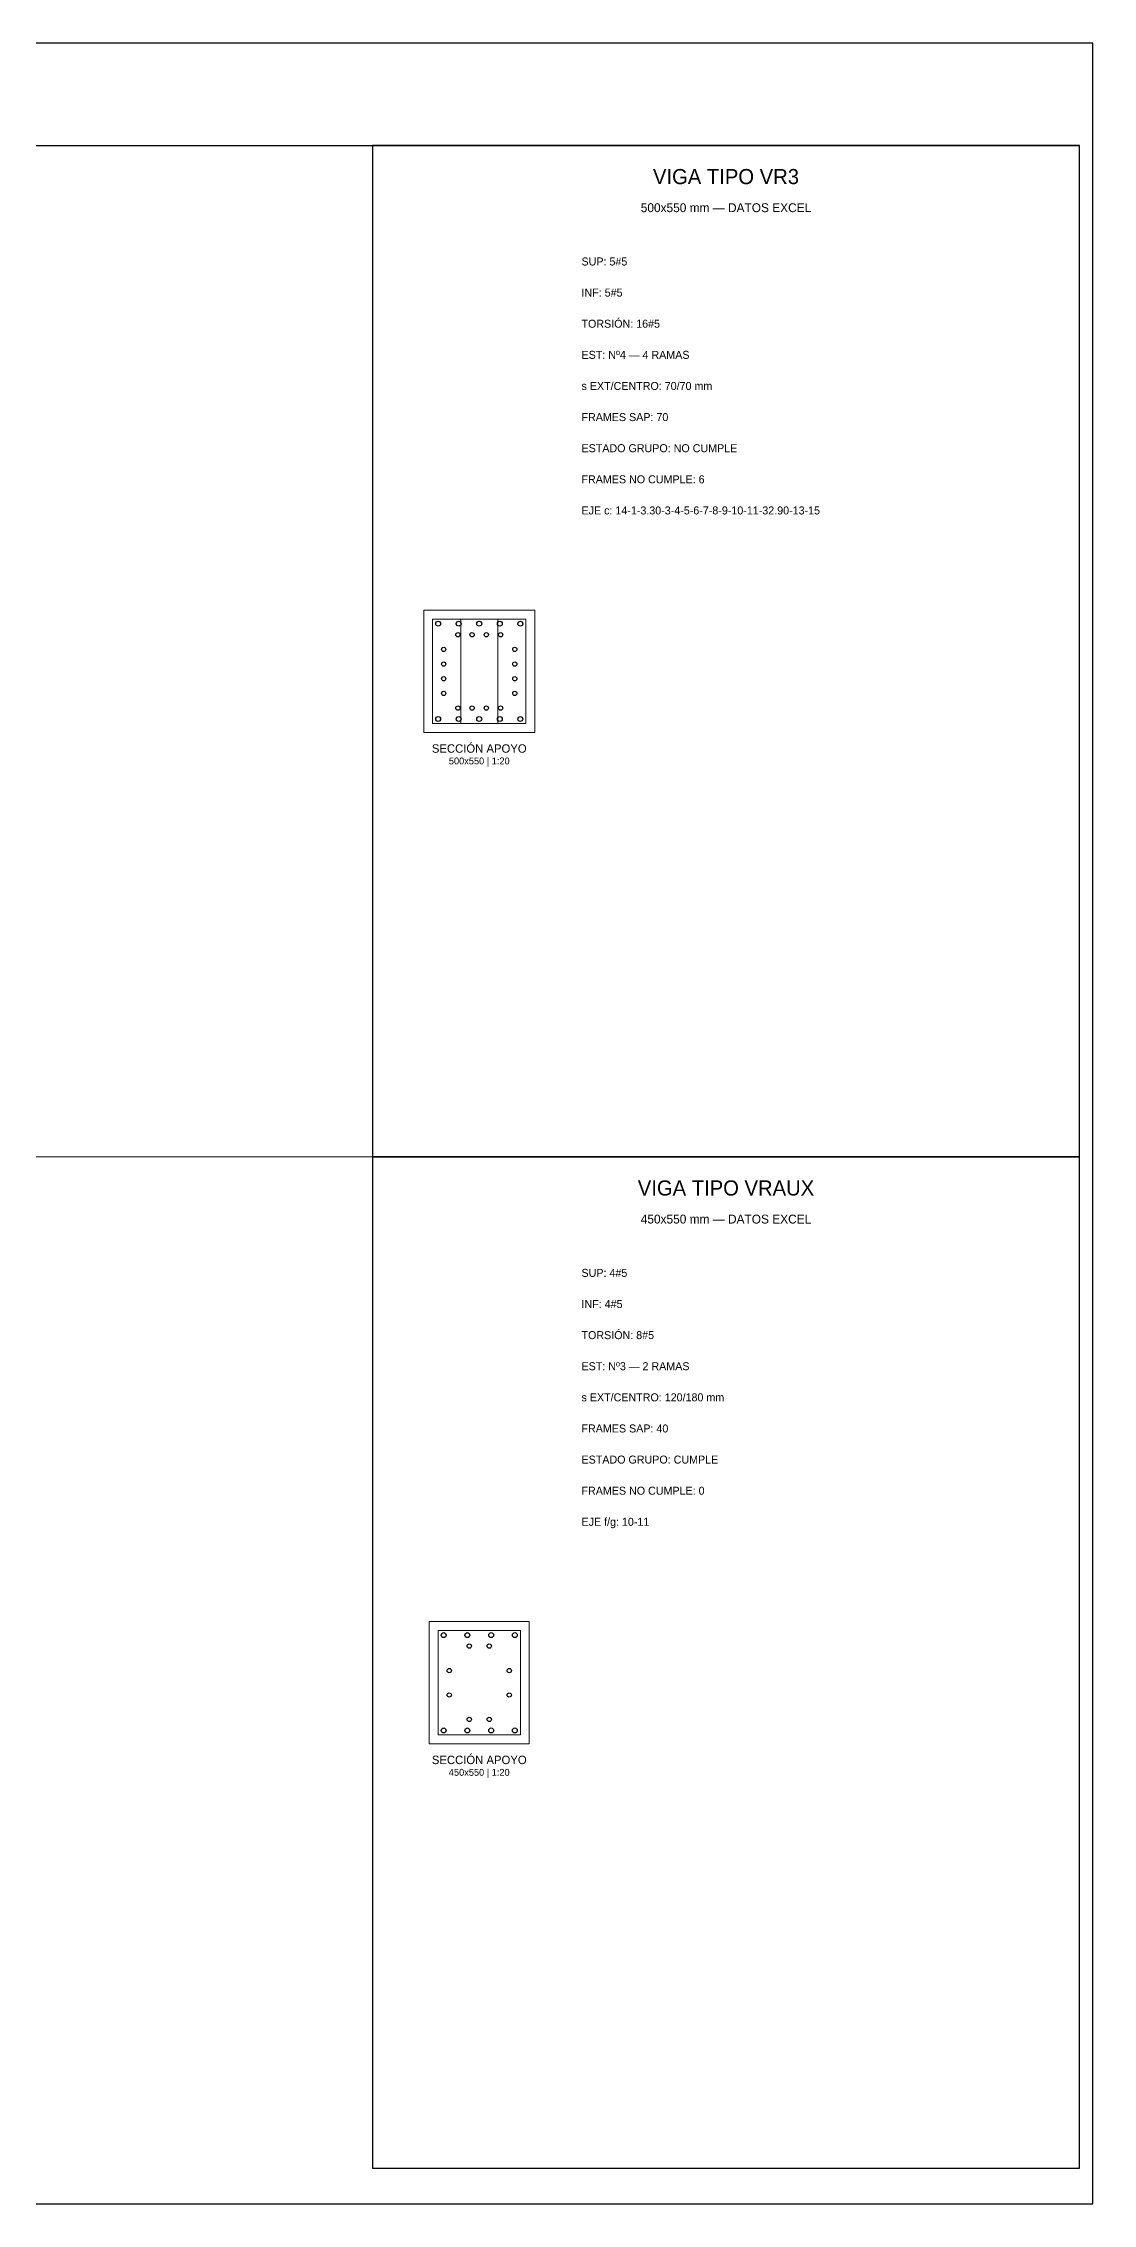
# Paper-space layout 'RIGIDEZ_02' of a CAD drawing. Header units: millimetres. Extents: x 7 to 700, y 7 to 493.
# Drawn here: x 463.9 to 700, y 7 to 493 of the extents above; entities that cross this region are included whole.
import ezdxf
from ezdxf.enums import TextEntityAlignment as Align

# ---------------------------------------------------------------- set-up
doc = ezdxf.new("R2010")
doc.units = ezdxf.units.MM
for name, color, linetype in [('ACERO_INF', 1, 'Continuous'), ('ACERO_SUP_CONT', 4, 'Continuous'), ('ACERO_TORSION', 30, 'Continuous'), ('CONTORNO', 7, 'Continuous'), ('ESTRIBOS', 8, 'Continuous'), ('MARCO', 7, 'Continuous'), ('TEXTO', 7, 'Continuous')]:
    doc.layers.add(name, color=color, linetype=linetype)

psp = doc.layouts.new('RIGIDEZ_02')

# ---------------------------------------------------------------- linework, layer by layer
at = {"layer": 'ACERO_INF', "color": 1}
for centre in [(552.75, 340.98), (557.38, 340.98), (562, 340.98), (566.62, 340.98), (571.25, 340.98), (554, 113.48), (559.33, 113.48), (564.67, 113.48), (570, 113.48)]:
    psp.add_circle(centre, 0.55, dxfattribs=at)
at = {"layer": 'ACERO_SUP_CONT', "color": 4}
for centre in [(552.75, 362.42), (557.38, 362.42), (562, 362.42), (566.62, 362.42), (571.25, 362.42), (554, 134.92), (559.33, 134.92), (564.67, 134.92), (570, 134.92)]:
    psp.add_circle(centre, 0.55, dxfattribs=at)
at = {"layer": 'ACERO_TORSION', "color": 30}
for centre in [(557.2, 359.95), (560.4, 359.95), (563.6, 359.95), (566.8, 359.95), (554, 356.65), (570, 356.65), (554, 353.35), (554, 350.05), (570, 353.35), (570, 350.05), (554, 346.75), (570, 346.75), (557.2, 343.45), (560.4, 343.45), (563.6, 343.45), (566.8, 343.45), (559.75, 132.45), (564.25, 132.45), (555.25, 126.95), (568.75, 126.95), (555.25, 121.45), (568.75, 121.45), (559.75, 115.95), (564.25, 115.95)]:
    psp.add_circle(centre, 0.48, dxfattribs=at)
at = {"layer": 'CONTORNO', "color": 7, "lineweight": 20}
for points in [[(549.5, 337.95), (574.5, 337.95), (574.5, 365.45), (549.5, 365.45)], [(550.75, 110.45), (573.25, 110.45), (573.25, 137.95), (550.75, 137.95)]]:
    psp.add_lwpolyline(points, close=True, dxfattribs=at)
at = {"layer": 'ESTRIBOS', "color": 8, "lineweight": 13}
for p, q in [((557.83, 339.95), (557.83, 363.45)), ((566.17, 339.95), (566.17, 363.45))]:
    psp.add_line(p, q, dxfattribs=at)
at = {"layer": 'ESTRIBOS', "color": 8, "lineweight": 18}
for points in [[(551.5, 339.95), (572.5, 339.95), (572.5, 363.45), (551.5, 363.45)], [(552.75, 112.45), (571.25, 112.45), (571.25, 135.95), (552.75, 135.95)]]:
    psp.add_lwpolyline(points, close=True, dxfattribs=at)
at = {"layer": 'MARCO', "color": 7, "lineweight": 25}
psp.add_line((10, 470), (697, 470), dxfattribs=at)
at = {"layer": 'MARCO', "color": 8, "lineweight": 13}
psp.add_line((10, 242.5), (697, 242.5), dxfattribs=at)
at = {"layer": 'MARCO', "color": 7, "lineweight": 30}
psp.add_lwpolyline([(7, 7), (700, 7), (700, 493), (7, 493)], close=True, dxfattribs=at)
at = {"layer": 'MARCO', "color": 7, "lineweight": 25}
for points in [[(538, 242.5), (697, 242.5), (697, 470), (538, 470)], [(538, 15), (697, 15), (697, 242.5), (538, 242.5)]]:
    psp.add_lwpolyline(points, close=True, dxfattribs=at)

# ---------------------------------------------------------------- texts
at = {"layer": 'TEXTO', "color": 7}
for s, height, p in [('VIGA TIPO VR3', 3.4, (617.5, 463)), ('500x550 mm — DATOS EXCEL', 2, (617.5, 456)), ('SECCIÓN APOYO', 1.9, (562, 334.35)), ('500x550 | 1:20', 1.55, (562, 331.55)), ('VIGA TIPO VRAUX', 3.4, (617.5, 235.5)), ('450x550 mm — DATOS EXCEL', 2, (617.5, 228.5)), ('SECCIÓN APOYO', 1.9, (562, 106.85)), ('450x550 | 1:20', 1.55, (562, 104.05))]:
    psp.add_text(s, height=height, dxfattribs=at).set_placement(p, align=Align.MIDDLE_CENTER)
for s, p in [('SUP: 5#5', (585, 443)), ('INF: 5#5', (585, 436)), ('TORSIÓN: 16#5', (585, 429)), ('EST: Nº4 — 4 RAMAS', (585, 422)), ('s EXT/CENTRO: 70/70 mm', (585, 415)), ('FRAMES SAP: 70', (585, 408)), ('EJE c: 14-1-3.30-3-4-5-6-7-8-9-10-11-32.90-13-15', (585, 387)), ('SUP: 4#5', (585, 215.5)), ('INF: 4#5', (585, 208.5)), ('TORSIÓN: 8#5', (585, 201.5)), ('EST: Nº3 — 2 RAMAS', (585, 194.5)), ('s EXT/CENTRO: 120/180 mm', (585, 187.5)), ('FRAMES SAP: 40', (585, 180.5)), ('ESTADO GRUPO: CUMPLE', (585, 173.5)), ('FRAMES NO CUMPLE: 0', (585, 166.5)), ('EJE f/g: 10-11', (585, 159.5))]:
    psp.add_text(s, height=1.8, dxfattribs=at).set_placement(p)
at = {"layer": 'TEXTO', "color": 1}
for s, p in [('ESTADO GRUPO: NO CUMPLE', (585, 401)), ('FRAMES NO CUMPLE: 6', (585, 394))]:
    psp.add_text(s, height=1.8, dxfattribs=at).set_placement(p)

doc.saveas('drawing.dxf')
